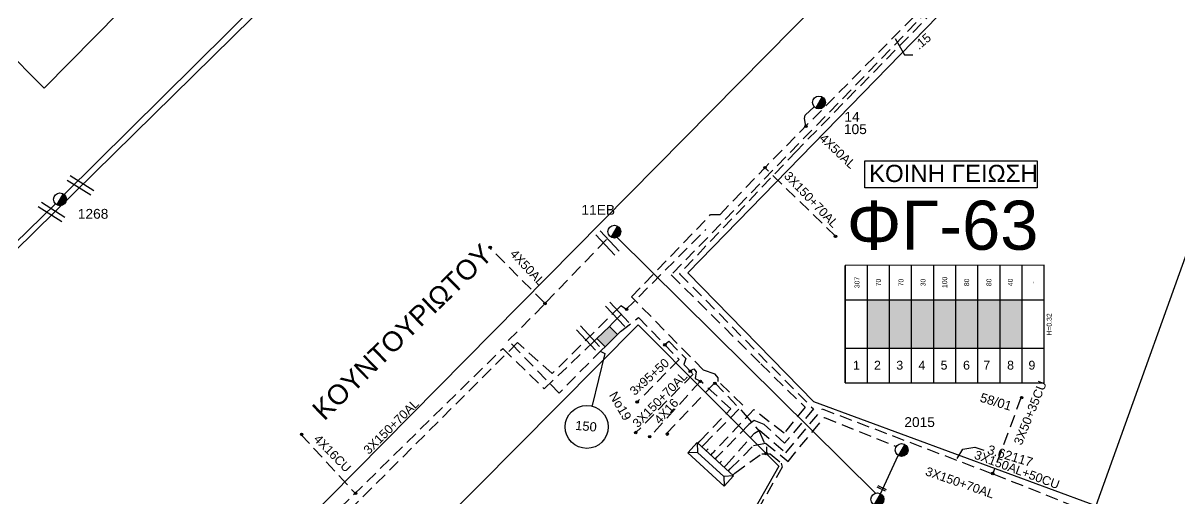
# Model space of a CAD drawing. Header units: millimetres. Extents: x 751 to 1825, y 360 to 872.
# Drawn here: x 1289.2 to 1406.9, y 550.6 to 599.1 of the extents above; entities that cross this region are included whole.
import ezdxf
from ezdxf.enums import TextEntityAlignment as Align

# ---------------------------------------------------------------- set-up
doc = ezdxf.new("R2010")
doc.units = ezdxf.units.MM
doc.linetypes.add('DASHED', pattern=[19.05, 12.7, -6.35])
for name, color, linetype in [('Link Box 4 Διευθύνσεων', 7, 'Continuous'), ('Άγνωστα', 7, 'Continuous'), ('Ασφαλειοκιβώτια Χ.Τ 9 αναχωρήσεων', 7, 'Continuous'), ('Γέφυρες Εναέριου Δικτύου', 7, 'Continuous'), ('Γυμνά εναέρια ΧΤ (3Φ)   3x50+35CU', 7, 'Continuous'), ('Γυμνά εναέρια ΧΤ (3Φ)   4x16CU', 7, 'Continuous'), ('Γυμνά εναέρια ΧΤ και ΦΟΠ (3Φ)   4x50+16AL', 7, 'Continuous'), ('Γυμνά εναέρια ΧΤ και ΦΟΠ (3Φ)   4x50+16CU', 7, 'Continuous'), ('Εναέρια παροχή ΧΤ 4x16', 7, 'SYN_LINE'), ('Επιγραφές - Σχήματα', 7, 'Continuous'), ('Καλώδια ΧΤ   3x150+50CU', 7, 'DASHED'), ('Καλώδια ΧΤ   3x150AL+50CU', 7, 'DASHED'), ('Καλώδια ΧΤ   3x95+50CU', 7, 'DASHED'), ('Μηχανική τομή', 7, 'Continuous'), ('Στύλος ΦΜ', 7, 'Continuous'), ('Στύλος ΦΜ @ 1', 7, 'Continuous'), ('Συνδέσεις', 7, 'Continuous'), ('Τομή', 7, 'Continuous'), ('Υποσταθμός πόλεως', 7, 'Continuous'), ('Υπόβαθρο ΔΕΗ', 7, 'Continuous'), ('Υπόγεια Καλώδια Δικτύου ΧΤ   .15', 7, 'DASHED'), ('Υπόγεια καλώδια Δικτύου ΧΤ και Παρ. ΧΤ - 3X150+70 AL', 7, 'DASHED'), ('Υπόγεια καλώδια Παροχών ΧΤ   4x50AL', 7, 'DASHED')]:
    doc.layers.add(name, color=color, linetype=linetype)
doc.styles.get("Standard").update_dxf_attribs({"font": 'ARIAL.TTF'})
doc.linetypes.add('SYN_LINE', pattern='A,0.5,-0.0001,["/\\/\\/\\/",Standard,S=0.1,R=0,X=0,Y=-0.05],-0.25', length=0.7501)

# ---------------------------------------------------------------- blocks, each defined once
blk = doc.blocks.new('ΑΣΦΑΛΕΙΟΚΙΒΩΤΙΟ ΥΠΟΣΤΑΘΜΟΥ 9 ΑΝΑΧΩΡΗΣΕΩΝ')
at = {"layer": 'Ασφαλειοκιβώτια Χ.Τ 9 αναχωρήσεων', "ltscale": 40}
for p, q in [((-23.8, 40.36), (24.02, 40.36)), ((-9.72, 40.36), (-9.72, -40.64)), ((9.94, 40.36), (9.94, -40.64)), ((-23.8, 31.36), (24.02, 31.36)), ((-23.8, 22.36), (24.02, 22.36)), ((-23.8, 13.36), (24.02, 13.36)), ((-23.8, 4.36), (24.02, 4.36)), ((-23.8, -4.64), (24.02, -4.64)), ((-23.8, -13.64), (24.02, -13.64)), ((-23.8, -22.64), (24.02, -22.64)), ((-23.8, -31.64), (24.02, -31.64))]:
    blk.add_line(p, q, dxfattribs=at)
at = {"layer": 'Ασφαλειοκιβώτια Χ.Τ 9 αναχωρήσεων'}
blk.add_lwpolyline([(-23.8, -40.64), (24.02, -40.64), (24.02, 40.36), (-23.8, 40.36)], close=True, dxfattribs=at)
for s, p in [('1', (-18.45, 37.24)), ('2', (-18.45, 28.67)), ('3', (-18.45, 19.6)), ('4', (-18.45, 10.58)), ('5', (-18.45, 1.57)), ('6', (-18.45, -7.57)), ('7', (-18.45, -15.81)), ('8', (-18.45, -25.5)), ('9', (-18.45, -34.19))]:
    blk.add_text(s, height=3.6, rotation=270, dxfattribs=at).set_placement(p)
at = {"layer": 'Ασφαλειοκιβώτια Χ.Τ 9 αναχωρήσεων', "ltscale": 40}
for tag, height, p in [('ΟΝΟΜΑ', 5, (-0.16, 44.31)), ('ΚΕΙΜΕΝΟ 1', 2, (17.06, 35.59)), ('ΚΕΙΜΕΝΟ 2', 2, (17.06, 26.88)), ('ΚΕΙΜΕΝΟ 3', 2, (17.06, 17.69)), ('ΚΕΙΜΕΝΟ 4', 2, (17.06, 8.71)), ('ΚΕΙΜΕΝΟ 5', 2, (17.06, -0.13)), ('ΚΕΙΜΕΝΟ 6', 2, (17.06, -9.05)), ('ΚΕΙΜΕΝΟ 7', 2, (17.06, -18.13)), ('ΚΕΙΜΕΝΟ 8', 2, (17.06, -26.85)), ('ΚΕΙΜΕΝΟ 9', 2, (17.06, -35.99)), ('ΣΧ', 2, (-0.1, -42.64))]:
    blk.add_attdef(tag, text='', height=height, dxfattribs=at).set_placement(p, align=Align.MIDDLE_CENTER)
blk = doc.blocks.new('ΥΠΑΡΧΩΝ ΤΣΙΜΕΝΤΕΝΙΟΣ ΣΤΥΛΟΣ')
at = {"layer": 'Στύλος ΦΜ'}
blk.add_hatch(color=256, dxfattribs=at).paths.add_polyline_path([(-1.29, -2.28, 0.574793), (2.62, 0, 0.268822), (1.3, 2.27)])
blk.add_line((-1.29, -2.28), (1.3, 2.27), dxfattribs=at)
blk.add_circle((0, 0), 2.62, dxfattribs=at)
at = {"layer": 'Στύλος ΦΜ', "flags": 4}
for tag, p in [('ΑΡΙΘΜΟΣ', (-4.68, 8.05)), ('ΤΥΠΟΣ', (-4.91, 3.03))]:
    blk.add_attdef(tag, p, '', height=4, dxfattribs=at)
blk = doc.blocks.new('LINK BOX 4 ΑΝΑΧΩΡΗΣΕΩΝ')
at = {"layer": 'Link Box 4 Διευθύνσεων', "ltscale": 40}
blk.add_hatch(color=256, dxfattribs=at).paths.add_polyline_path([(-3.54, 0), (-3.54, -4.67), (3.54, -4.67), (3.54, 0)])
for p, q in [((-3.54, 0), (-5.33, 0)), ((5.33, 0), (3.54, 0)), ((-3.54, -4.67), (-5.33, -4.67)), ((5.33, -4.67), (3.54, -4.67))]:
    blk.add_line(p, q, dxfattribs=at)
blk.add_lwpolyline([(-3.54, -4.67), (-3.54, 0), (3.54, 0), (3.54, -4.67)], close=True, dxfattribs=at)
blk = doc.blocks.new('_ΣΥΝΔΕΣΗ')
at = {"layer": 'Συνδέσεις', "linetype": 'SYN_LINE', "ltscale": 40}
blk.add_hatch(color=256, dxfattribs=at).paths.add_polyline_path([(0.5, -0.01, 1), (-0.5, -0.01, 1)])
at = {"layer": 'Συνδέσεις'}
blk.add_circle((0, -0.01), 0.5, dxfattribs=at)
blk = doc.blocks.new('ΤΟΜΗ')
at = {"layer": 'Τομή', "ltscale": 40}
for p, q in [((-5.68, 0), (5.68, 0)), ((5.68, -2.33), (-5.68, -2.33))]:
    blk.add_line(p, q, dxfattribs=at)
blk = doc.blocks.new('ΜΗΧΑΝΙΚΗ ΤΟΜΗ')
at = {"layer": 'Μηχανική τομή', "ltscale": 40}
for p, q in [((-1.89, 0.78), (1.89, 0.78)), ((1.89, 0), (-1.89, 0))]:
    blk.add_line(p, q, dxfattribs=at)
blk = doc.blocks.new('ΥΠΟΣΤΑΘΜΟΣ ΠΟΛΕΩΣ 9 ΑΝΑΧΩΡΗΣΕΩΝ')
at = {"layer": 'Υποσταθμός πόλεως', "ltscale": 40}
for p, q in [((-9.63, -2.82), (-9.63, -4)), ((-7.12, -2.82), (-7.12, -4)), ((-4.84, -2.82), (-4.84, -4)), ((-2.36, -2.82), (-2.36, -4)), ((0.09, -2.82), (0.09, -4)), ((2.55, -2.82), (2.55, -4)), ((5.02, -2.82), (5.02, -4)), ((7.48, -2.82), (7.48, -4)), ((9.61, -2.82), (9.61, -4))]:
    blk.add_line(p, q, dxfattribs=at)
blk.add_lwpolyline([(-10.02, 2.82), (10.02, 2.82), (10.02, -2.82), (-10.02, -2.82)], close=True, dxfattribs=at)
for points in [[(-7.21, 0), (-10.02, 2.82)], [(-10.02, -2.82), (-7.21, 0)], [(-7.21, 0), (7.21, 0)], [(7.21, 0), (10.02, 2.82)], [(10.02, -2.82), (7.21, 0)]]:
    blk.add_lwpolyline(points, dxfattribs=at)
at = {"layer": 'Υποσταθμός πόλεως', "linetype": 'SYN_LINE', "ltscale": 40, "flags": 1}
for tag, p in [('ΜΕΤΑΣΧΗΜΑΤΙΣΜΟΣ', (10.79, 1.71)), ('ΙΣΧΥΣ', (10.77, -1.08)), ('ΑΡΙΘΜΟΣ', (10.89, -3.8))]:
    blk.add_attdef(tag, p, '', height=1.8, dxfattribs=at)

msp = doc.modelspace()

# ---------------------------------------------------------------- hatches: boundary and pattern name
at = {"layer": 'Ασφαλειοκιβώτια Χ.Τ 9 αναχωρήσεων', "ltscale": 0.1}
for color, points in [(1, [(1375.09, 570.87), (1375.09, 565.96), (1377.34, 565.96), (1377.34, 570.87)]), (30, [(1379.59, 570.87), (1377.34, 570.87), (1377.34, 565.96), (1379.59, 565.96)]), (133, [(1381.84, 570.87), (1379.59, 570.87), (1379.59, 565.96), (1381.84, 565.96)]), (85, [(1381.84, 565.96), (1384.09, 565.96), (1384.09, 570.87), (1381.84, 570.87)]), (27, [(1384.09, 570.87), (1384.09, 565.96), (1386.34, 565.96), (1386.34, 570.88)]), (5, [(1386.34, 565.96), (1388.59, 565.96), (1388.59, 570.88), (1386.34, 570.88)]), (2, [(1388.59, 565.96), (1390.84, 565.96), (1390.84, 570.88), (1388.59, 570.88)])]:
    msp.add_hatch(color=color, dxfattribs=at).paths.add_polyline_path(points)

# ---------------------------------------------------------------- linework, layer by layer
at = {"layer": 'Άγνωστα', "color": 2, "linetype": 'DASHED', "ltscale": 0.1}
msp.add_lwpolyline([(1358.05, 556.49), (1361.19, 559.79), (1358.11, 562.61)], dxfattribs=at)
at = {"layer": 'Γέφυρες Εναέριου Δικτύου', "color": 190, "ltscale": 20}
msp.add_lwpolyline([(1374.84, 585.04), (1392.35, 585.04), (1392.35, 582.29), (1374.84, 582.29)], close=True, dxfattribs=at)
at = {"layer": 'Γυμνά εναέρια ΧΤ (3Φ)   3x50+35CU', "color": 133, "linetype": 'DASHED', "ltscale": 0.1}
msp.add_lwpolyline([(1390.72, 560.89), (1387.89, 553.31)], dxfattribs=at)
at = {"layer": 'Γυμνά εναέρια ΧΤ (3Φ)   4x16CU', "color": 30, "linetype": 'DASHED', "ltscale": 0.1}
msp.add_lwpolyline([(1317.44, 557.18), (1323.02, 551.13)], dxfattribs=at)
at = {"layer": 'Γυμνά εναέρια ΧΤ και ΦΟΠ (3Φ)   4x50+16AL', "color": 85, "ltscale": 0.1}
msp.add_lwpolyline([(1266.21, 555.05), (1292.46, 580.66)], dxfattribs=at)
at = {"layer": 'Γυμνά εναέρια ΧΤ και ΦΟΠ (3Φ)   4x50+16AL', "color": 30, "ltscale": 0.1}
for points in [[(1349.62, 577.24), (1375.9, 551.19)], [(1376.43, 551.14), (1378.23, 555.03)]]:
    msp.add_lwpolyline(points, dxfattribs=at)
at = {"layer": 'Γυμνά εναέρια ΧΤ και ΦΟΠ (3Φ)   4x50+16CU', "color": 2, "ltscale": 0.1}
msp.add_lwpolyline([(1293.35, 581.61), (1316.76, 604.83)], dxfattribs=at)
at = {"layer": 'Εναέρια παροχή ΧΤ 4x16', "color": 2, "linetype": 'DASHED', "ltscale": 0.1}
msp.add_lwpolyline([(1357.01, 563.66), (1357.44, 563.86), (1357.68, 563.56), (1357.57, 562.88), (1358.09, 562.59), (1352.94, 556.92)], dxfattribs=at)
at = {"layer": 'Επιγραφές - Σχήματα', "ltscale": 0.1}
for points in [[(1377.92, 597.49), (1378.86, 595.83), (1379.71, 595.82), (1379.71, 595.82)], [(1347.91, 565.64), (1348.36, 565.43), (1347.08, 560.11)], [(1384.24, 554.74), (1384.8, 555.68), (1386.03, 555.89), (1386.95, 555.56)]]:
    msp.add_lwpolyline(points, dxfattribs=at)
msp.add_circle((1346.53, 557.94), 2.19, dxfattribs=at)
at = {"layer": 'Καλώδια ΧΤ   3x150+50CU', "color": 1, "linetype": 'DASHED', "ltscale": 0.1}
for points in [[(1354.64, 557.27), (1359.58, 562.44), (1359.58, 562.44), (1359.58, 562.44), (1359.58, 562.44), (1359.58, 562.44), (1362.46, 559.4), (1364.07, 557.52), (1364.81, 555.9), (1364.81, 555.21)], [(1361.59, 553.23), (1364.34, 555.21), (1365.2, 555.21), (1366.33, 554.25), (1366.43, 553.85), (1359.75, 542.22), (1358.22, 539.16)]]:
    msp.add_lwpolyline(points, dxfattribs=at)
at = {"layer": 'Καλώδια ΧΤ   3x150AL+50CU', "color": 85, "linetype": 'DASHED', "ltscale": 0.1}
msp.add_lwpolyline([(1426.59, 626.67), (1426.27, 625.14), (1425.53, 625.08), (1422.6, 616.42), (1421.52, 615.97), (1404.28, 623.02), (1396.8, 615.51), (1391.25, 609.92), (1367.86, 586.02), (1355.97, 573.54), (1369.6, 559.77), (1366.67, 556.28), (1364.58, 558.19), (1363.56, 558.58), (1363.04, 558.17), (1359.8, 554.88)], dxfattribs=at)
at = {"layer": 'Καλώδια ΧΤ   3x150AL+50CU', "color": 27, "linetype": 'DASHED', "lineweight": -2, "ltscale": 0.1}
msp.add_lwpolyline([(1404.18, 623.76), (1404.18, 623.76), (1395.99, 615.51), (1355.13, 573.42), (1364.26, 564.36), (1368.75, 559.94), (1366.61, 557.3), (1363.54, 559.7), (1359.35, 555.3)], dxfattribs=at)
at = {"layer": 'Καλώδια ΧΤ   3x150AL+50CU', "color": 30, "linetype": 'DASHED', "ltscale": 0.1}
msp.add_lwpolyline([(1350.59, 569.91), (1350, 570.27), (1343.02, 563.38), (1339.49, 566.53), (1291.02, 518.17)], dxfattribs=at)
at = {"layer": 'Καλώδια ΧΤ   3x150AL+50CU', "color": 133, "linetype": 'DASHED', "ltscale": 0.1}
for points in [[(1360.71, 554.04), (1363.59, 557.31), (1364.12, 557.6), (1366.79, 555.31), (1370.5, 559.77), (1387.72, 553.2)], [(1387.95, 553.14), (1407.44, 545.35), (1405.13, 539.43), (1404.11, 539.43)]]:
    msp.add_lwpolyline(points, dxfattribs=at)
at = {"layer": 'Καλώδια ΧΤ   3x95+50CU', "color": 2, "linetype": 'DASHED', "ltscale": 0.1}
msp.add_lwpolyline([(1349.97, 567.67), (1351.81, 569.09), (1355.92, 564.8), (1351.71, 560.52)], dxfattribs=at)
at = {"layer": 'Υπόβαθρο ΔΕΗ', "lineweight": -2, "ltscale": 0.1}
for points in [[(1270.09, 613.86), (1289.12, 632.86), (1309.6, 652.81), (1322.23, 665.4), (1334.83, 677.72), (1344, 686.97), (1355.82, 675.21), (1362.07, 668.87), (1364.92, 666.09), (1359.21, 660.08), (1347.2, 648.29), (1319.43, 620.67), (1301.58, 602.9), (1291.3, 592.45), (1270.09, 613.86)], [(1421.88, 615.51), (1398.35, 549.89), (1369.65, 560.51), (1356.81, 573.62), (1397.54, 615.51), (1404.29, 622.42), (1421.88, 615.5)]]:
    msp.add_lwpolyline(points, dxfattribs=at)
msp.add_lwpolyline([(1384.27, 615.51), (1261.85, 491.51), (1224.72, 504.92), (1223.89, 512.45), (1328.63, 615.51), (1372.4, 658.23), (1399.84, 631.21)], close=True, dxfattribs=at)
at = {"layer": 'Υπόβαθρο ΔΕΗ', "ltscale": 0.1}
msp.add_lwpolyline([(1326.52, 484.03), (1319.6, 471.35), (1303.75, 476.82), (1291.91, 480.88), (1282.82, 484.03), (1279.04, 485.42), (1278.31, 494.26), (1351.76, 568.34), (1366.06, 553.95)], close=True, dxfattribs=at)
at = {"layer": 'Υπόγεια Καλώδια Δικτύου ΧΤ   .15', "color": 5, "linetype": 'DASHED', "ltscale": 0.1}
for points in [[(1400.06, 631.59), (1400.61, 631.09), (1398.41, 628.94), (1403.19, 623.48), (1395.16, 615.51), (1391.02, 611.34), (1390.29, 611.34), (1389.91, 610.94), (1389.58, 609.72), (1388.78, 608.96), (1382.45, 602.39), (1364.76, 584.44)], [(1358.44, 556.13), (1362.43, 560.17), (1359.9, 562.57), (1359.9, 562.95), (1359.6, 563.32), (1358.41, 563.73), (1351.1, 571.18), (1359.13, 579.56), (1360.09, 579.56), (1364.6, 584.25)]]:
    msp.add_lwpolyline(points, dxfattribs=at)
at = {"layer": 'Υπόγεια καλώδια Δικτύου ΧΤ και Παρ. ΧΤ - 3X150+70 AL', "color": 5, "linetype": 'DASHED', "ltscale": 0.1}
msp.add_lwpolyline([(1371.85, 577.37), (1364.75, 584.25)], dxfattribs=at)
at = {"layer": 'Υπόγεια καλώδια Δικτύου ΧΤ και Παρ. ΧΤ - 3X150+70 AL', "color": 30, "linetype": 'DASHED', "ltscale": 0.1}
for points in [[(1349.14, 568.5), (1358.64, 578.04)], [(1290.18, 518.98), (1337.98, 565.94), (1342.19, 561.82), (1347.25, 566.63)], [(1361.13, 553.66), (1363.49, 556.04), (1364.72, 556.3), (1367.01, 554.43), (1370.71, 558.9), (1378.03, 555.96)]]:
    msp.add_lwpolyline(points, dxfattribs=at)
at = {"layer": 'Υπόγεια καλώδια Δικτύου ΧΤ και Παρ. ΧΤ - 3X150+70 AL', "color": 2, "linetype": 'DASHED', "ltscale": 0.1}
msp.add_lwpolyline([(1354.47, 566.32), (1354.89, 566.67), (1356.6, 564.9), (1356.4, 564.3), (1357.35, 563.31), (1351.57, 557.39)], dxfattribs=at)
at = {"layer": 'Υπόγεια καλώδια Παροχών ΧΤ   4x50AL', "color": 5, "linetype": 'DASHED', "ltscale": 0.1}
msp.add_lwpolyline([(1368.81, 588.56), (1368.68, 589.36), (1368.76, 589.7), (1369.68, 590.54)], dxfattribs=at)
at = {"layer": 'Υπόγεια καλώδια Παροχών ΧΤ   4x50AL', "color": 2, "linetype": 'DASHED', "ltscale": 0.1}
for points in [[(1342.37, 570.6), (1348.87, 577.37)], [(1342.2, 570.6), (1336.59, 576.27)], [(1348.07, 565.8), (1343.71, 561.37), (1338.54, 566.73), (1342.21, 570.41)]]:
    msp.add_lwpolyline(points, dxfattribs=at)

# ---------------------------------------------------------------- block references
at = {"layer": 'Link Box 4 Διευθύνσεων', "ltscale": 0.1, "xscale": 0.250000000000039, "yscale": 0.250000000000039, "zscale": 0.250000000000039, "rotation": 224.5817532609212}
msp.add_blockref('LINK BOX 4 ΑΝΑΧΩΡΗΣΕΩΝ', (1349.02, 566.73), dxfattribs=at)
at = {"layer": 'Ασφαλειοκιβώτια Χ.Τ 9 αναχωρήσεων', "ltscale": 0.1}
ref = msp.add_blockref('ΑΣΦΑΛΕΙΟΚΙΒΩΤΙΟ ΥΠΟΣΤΑΘΜΟΥ 9 ΑΝΑΧΩΡΗΣΕΩΝ', (1382.93, 568.39), dxfattribs=dict(at, xscale=0.2499999999999999, yscale=0.2499999999999999, zscale=0.2499999999999999, rotation=90.01371241110144))
ref.add_attrib('ΣΧ', 'H=0.32', dxfattribs={"ltscale": 40, "height": 0.5, "rotation": 90.0137}).set_placement((1393.59, 568.37), align=Align.MIDDLE_CENTER)
ref.add_attrib('ΚΕΙΜΕΝΟ 2', '70', dxfattribs={"ltscale": 40, "height": 0.5, "rotation": 90.0137}).set_placement((1376.21, 572.65), align=Align.MIDDLE_CENTER)
ref.add_attrib('ΚΕΙΜΕΝΟ 1', '307', dxfattribs={"ltscale": 40, "height": 0.5, "rotation": 90.0137}).set_placement((1374.03, 572.65), align=Align.MIDDLE_CENTER)
ref.add_attrib('ΚΕΙΜΕΝΟ 3', '70', dxfattribs={"ltscale": 40, "height": 0.5, "rotation": 90.0137}).set_placement((1378.51, 572.65), align=Align.MIDDLE_CENTER)
ref.add_attrib('ΚΕΙΜΕΝΟ 4', '30', dxfattribs={"ltscale": 40, "height": 0.5, "rotation": 90.0137}).set_placement((1380.75, 572.65), align=Align.MIDDLE_CENTER)
ref.add_attrib('ΚΕΙΜΕΝΟ 5', '100', dxfattribs={"ltscale": 40, "height": 0.5, "rotation": 90.0137}).set_placement((1382.96, 572.66), align=Align.MIDDLE_CENTER)
ref.add_attrib('ΚΕΙΜΕΝΟ 6', '80', dxfattribs={"ltscale": 40, "height": 0.5, "rotation": 90.0137}).set_placement((1385.19, 572.66), align=Align.MIDDLE_CENTER)
ref.add_attrib('ΚΕΙΜΕΝΟ 7', '80', dxfattribs={"ltscale": 40, "height": 0.5, "rotation": 90.0137}).set_placement((1387.46, 572.66), align=Align.MIDDLE_CENTER)
ref.add_attrib('ΚΕΙΜΕΝΟ 8', '40', dxfattribs={"ltscale": 40, "height": 0.5, "rotation": 90.0137}).set_placement((1389.64, 572.66), align=Align.MIDDLE_CENTER)
ref.add_attrib('ΚΕΙΜΕΝΟ 9', '-', dxfattribs={"ltscale": 40, "height": 0.5, "rotation": 90.0137}).set_placement((1391.93, 572.66), align=Align.MIDDLE_CENTER)
at = {"layer": 'Μηχανική τομή', "ltscale": 0.1, "xscale": 0.2500000000000657, "yscale": 0.2500000000000657, "zscale": 0.2500000000000657, "rotation": 333.4536130380715}
msp.add_blockref('ΜΗΧΑΝΙΚΗ ΤΟΜΗ', (1376.5, 551.6), dxfattribs=at)
at = {"layer": 'Στύλος ΦΜ @ 1', "ltscale": 0.1}
ref = msp.add_blockref('ΥΠΑΡΧΩΝ ΤΣΙΜΕΝΤΕΝΙΟΣ ΣΤΥΛΟΣ', (1370.16, 590.98), dxfattribs=dict(at, xscale=0.25, yscale=0.25, zscale=0.25))
ref.add_attrib('ΤΥΠΟΣ', '105', (1372.7, 587.76), dxfattribs={"layer": 'Στύλος ΦΜ', "height": 1, "flags": 4})
ref.add_attrib('ΑΡΙΘΜΟΣ', '14', (1372.75, 589.02), dxfattribs={"layer": 'Στύλος ΦΜ', "height": 1, "flags": 4})
ref = msp.add_blockref('ΥΠΑΡΧΩΝ ΤΣΙΜΕΝΤΕΝΙΟΣ ΣΤΥΛΟΣ', (1292.92, 581.12), dxfattribs=dict(at, xscale=0.25, yscale=0.25, zscale=0.25))
ref.add_attrib('ΤΥΠΟΣ', '1268', (1294.74, 579.14), dxfattribs={"layer": 'Στύλος ΦΜ', "height": 1, "flags": 4})
ref = msp.add_blockref('ΥΠΑΡΧΩΝ ΤΣΙΜΕΝΤΕΝΙΟΣ ΣΤΥΛΟΣ', (1349.34, 577.83), dxfattribs=dict(at, xscale=0.25, yscale=0.25, zscale=0.25))
ref.add_attrib('ΤΥΠΟΣ', '11EB', (1345.99, 579.54), dxfattribs={"layer": 'Στύλος ΦΜ', "height": 1, "flags": 4})
ref = msp.add_blockref('ΥΠΑΡΧΩΝ ΤΣΙΜΕΝΤΕΝΙΟΣ ΣΤΥΛΟΣ', (1378.57, 555.59), dxfattribs=dict(at, xscale=0.25, yscale=0.25, zscale=0.25))
ref.add_attrib('ΤΥΠΟΣ', '2015', (1378.85, 557.93), dxfattribs={"layer": 'Στύλος ΦΜ', "height": 1, "flags": 4})
ref = msp.add_blockref('ΥΠΑΡΧΩΝ ΤΣΙΜΕΝΤΕΝΙΟΣ ΣΤΥΛΟΣ', (1376.11, 550.57), dxfattribs=dict(at, xscale=0.25, yscale=0.25, zscale=0.25))
ref.add_attrib('ΤΥΠΟΣ', '11B', (1375.36, 547.27), dxfattribs={"layer": 'Στύλος ΦΜ', "height": 1, "flags": 4})
at = {"layer": 'Συνδέσεις', "ltscale": 0.1, "xscale": 0.25, "yscale": 0.25, "zscale": 0.25}
for p in [(1368.85, 588.55), (1364.67, 584.35), (1371.84, 577.34), (1336.7, 576.23), (1342.28, 570.51), (1350.59, 569.92), (1354.48, 566.3), (1357.06, 563.61), (1358.09, 562.58), (1359.57, 562.38), (1351.66, 560.48), (1390.78, 560.93), (1317.51, 557.19), (1351.51, 557.37), (1352.94, 556.94), (1354.72, 557.21), (1364.79, 555.23), (1387.84, 553.2), (1323.01, 551.19)]:
    msp.add_blockref('_ΣΥΝΔΕΣΗ', p, dxfattribs=at)
at = {"layer": 'Τομή', "ltscale": 0.1}
for p, xscale, yscale, zscale, rotation in [((1295.17, 582.78), 0.2500000000000311, 0.2500000000000311, 0.2500000000000311, 327.5498056530123), ((1292.23, 580.07), 0.2500000000000311, 0.2500000000000311, 0.2500000000000311, 327.5498056530123), ((1348.85, 576.87), 0.2499999999999984, 0.2499999999999984, 0.2499999999999984, 313.0616573442794), ((1349.85, 569.6), 0.2499999999999984, 0.2499999999999984, 0.2499999999999984, 313.0616573442794), ((1346.87, 567.18), 0.2499999999999984, 0.2499999999999984, 0.2499999999999984, 313.0616573442794)]:
    msp.add_blockref('ΤΟΜΗ', p, dxfattribs=dict(at, xscale=xscale, yscale=yscale, zscale=zscale, rotation=rotation))
at = {"layer": 'Υποσταθμός πόλεως', "xscale": 0.2500000000000477, "yscale": 0.2500000000000477, "zscale": 0.2500000000000477, "rotation": 137.3349253748566}
msp.add_blockref('ΥΠΟΣΤΑΘΜΟΣ ΠΟΛΕΩΣ 9 ΑΝΑΧΩΡΗΣΕΩΝ', (1359.14, 554.13), dxfattribs=at)

# ---------------------------------------------------------------- texts
at = {"layer": 'Γυμνά εναέρια ΧΤ (3Φ)   3x50+35CU', "color": 7, "ltscale": 0.1, "insert": (1389.95, 556.35), "char_height": 0.9, "width": 84.1859, "attachment_point": 1, "rotation": 68.0564}
msp.add_mtext('3X50+35CU', dxfattribs=at)
at = {"layer": 'Γυμνά εναέρια ΧΤ (3Φ)   4x16CU', "color": 7, "ltscale": 0.1, "insert": (1319.32, 557.26), "char_height": 0.9, "width": 84.1859, "attachment_point": 1, "rotation": 314.5117}
msp.add_mtext('4X16CU', dxfattribs=at)
at = {"layer": 'Εναέρια παροχή ΧΤ 4x16', "color": 7, "linetype": 'DASHED', "ltscale": 0.1, "insert": (1353.3, 558.76), "char_height": 0.9, "width": 84.1859, "attachment_point": 1, "rotation": 47.7031}
msp.add_mtext('4X16', dxfattribs=at)
at = {"layer": 'Επιγραφές - Σχήματα', "color": 190, "ltscale": 0.1, "insert": (1375.25, 584.63), "char_height": 1.75, "width": 17.5655, "attachment_point": 1}
msp.add_mtext('KOINH ΓΕΙΩΣΗ', dxfattribs=at)
at = {"layer": 'Επιγραφές - Σχήματα', "insert": (1372.98, 580.98), "char_height": 5, "width": 6.9489, "attachment_point": 1}
msp.add_mtext('ΦΓ-63', dxfattribs=at)
at = {"layer": 'Επιγραφές - Σχήματα', "ltscale": 0.1, "insert": (1327.77, 567.6), "char_height": 2, "attachment_point": 5, "rotation": 44.1698}
msp.add_mtext('ΚΟΥΝΤΟΥΡΙΩΤΟΥ', dxfattribs=at)
at = {"layer": 'Επιγραφές - Σχήματα', "ltscale": 0.1, "char_height": 0.9, "attachment_point": 1}
for s, insert, width, rotation in [('{\\H1.042x;No19}', (1349.57, 561.66), 17.2556, 300.1339), ('\\pt0.9;{\\H1.042x;58/01}', (1386.74, 561.43), 28.3667, 343.1188), ('{\\H1.042x;150}', (1345.41, 558.58), 17.2556, 354.9448), ('\\pt0.9;{\\H1.042x;3.62117}', (1387.49, 556.13), 28.3667, 343.1188)]:
    msp.add_mtext(s, dxfattribs=dict(at, insert=insert, width=width, rotation=rotation))
at = {"layer": 'Καλώδια ΧΤ   3x150AL+50CU', "color": 7, "linetype": 'DASHED', "ltscale": 0.1, "insert": (1386.19, 555.59), "char_height": 0.9, "width": 84.1859, "attachment_point": 1, "rotation": 339.7736}
msp.add_mtext('3X150AL+50CU', dxfattribs=at)
at = {"layer": 'Καλώδια ΧΤ   3x95+50CU', "linetype": 'DASHED', "ltscale": 0.1, "insert": (1350.8, 561.75), "char_height": 0.9, "width": 24.2262, "attachment_point": 1, "rotation": 42.0121}
msp.add_mtext('{\\H1x;3x95+50}', dxfattribs=at)
at = {"layer": 'Υπόγεια Καλώδια Δικτύου ΧΤ   .15', "color": 7, "linetype": 'DASHED', "ltscale": 0.1, "insert": (1379.75, 596.99), "char_height": 0.9, "width": 84.1859, "attachment_point": 1, "rotation": 40.0402}
msp.add_mtext('.15', dxfattribs=at)
at = {"layer": 'Υπόγεια καλώδια Δικτύου ΧΤ και Παρ. ΧΤ - 3X150+70 AL', "color": 7, "linetype": 'DASHED', "ltscale": 0.1, "char_height": 0.9, "width": 84.1859, "attachment_point": 1}
for insert, rotation in [((1367.19, 584.05), 313.6673), ((1351.09, 558.43), 45.6727), ((1323.71, 555.72), 44.7622), ((1381.21, 553.9), 340.7359)]:
    msp.add_mtext('3X150+70AL', dxfattribs=dict(at, insert=insert, rotation=rotation))
at = {"layer": 'Υπόγεια καλώδια Παροχών ΧΤ   4x50AL', "color": 7, "linetype": 'DASHED', "ltscale": 0.1, "char_height": 0.9, "width": 84.1859, "attachment_point": 1}
for insert, rotation in [((1370.75, 587.88), 316.5854), ((1339.31, 576.12), 313.075)]:
    msp.add_mtext('4X50AL', dxfattribs=dict(at, insert=insert, rotation=rotation))

doc.saveas('drawing.dxf')
